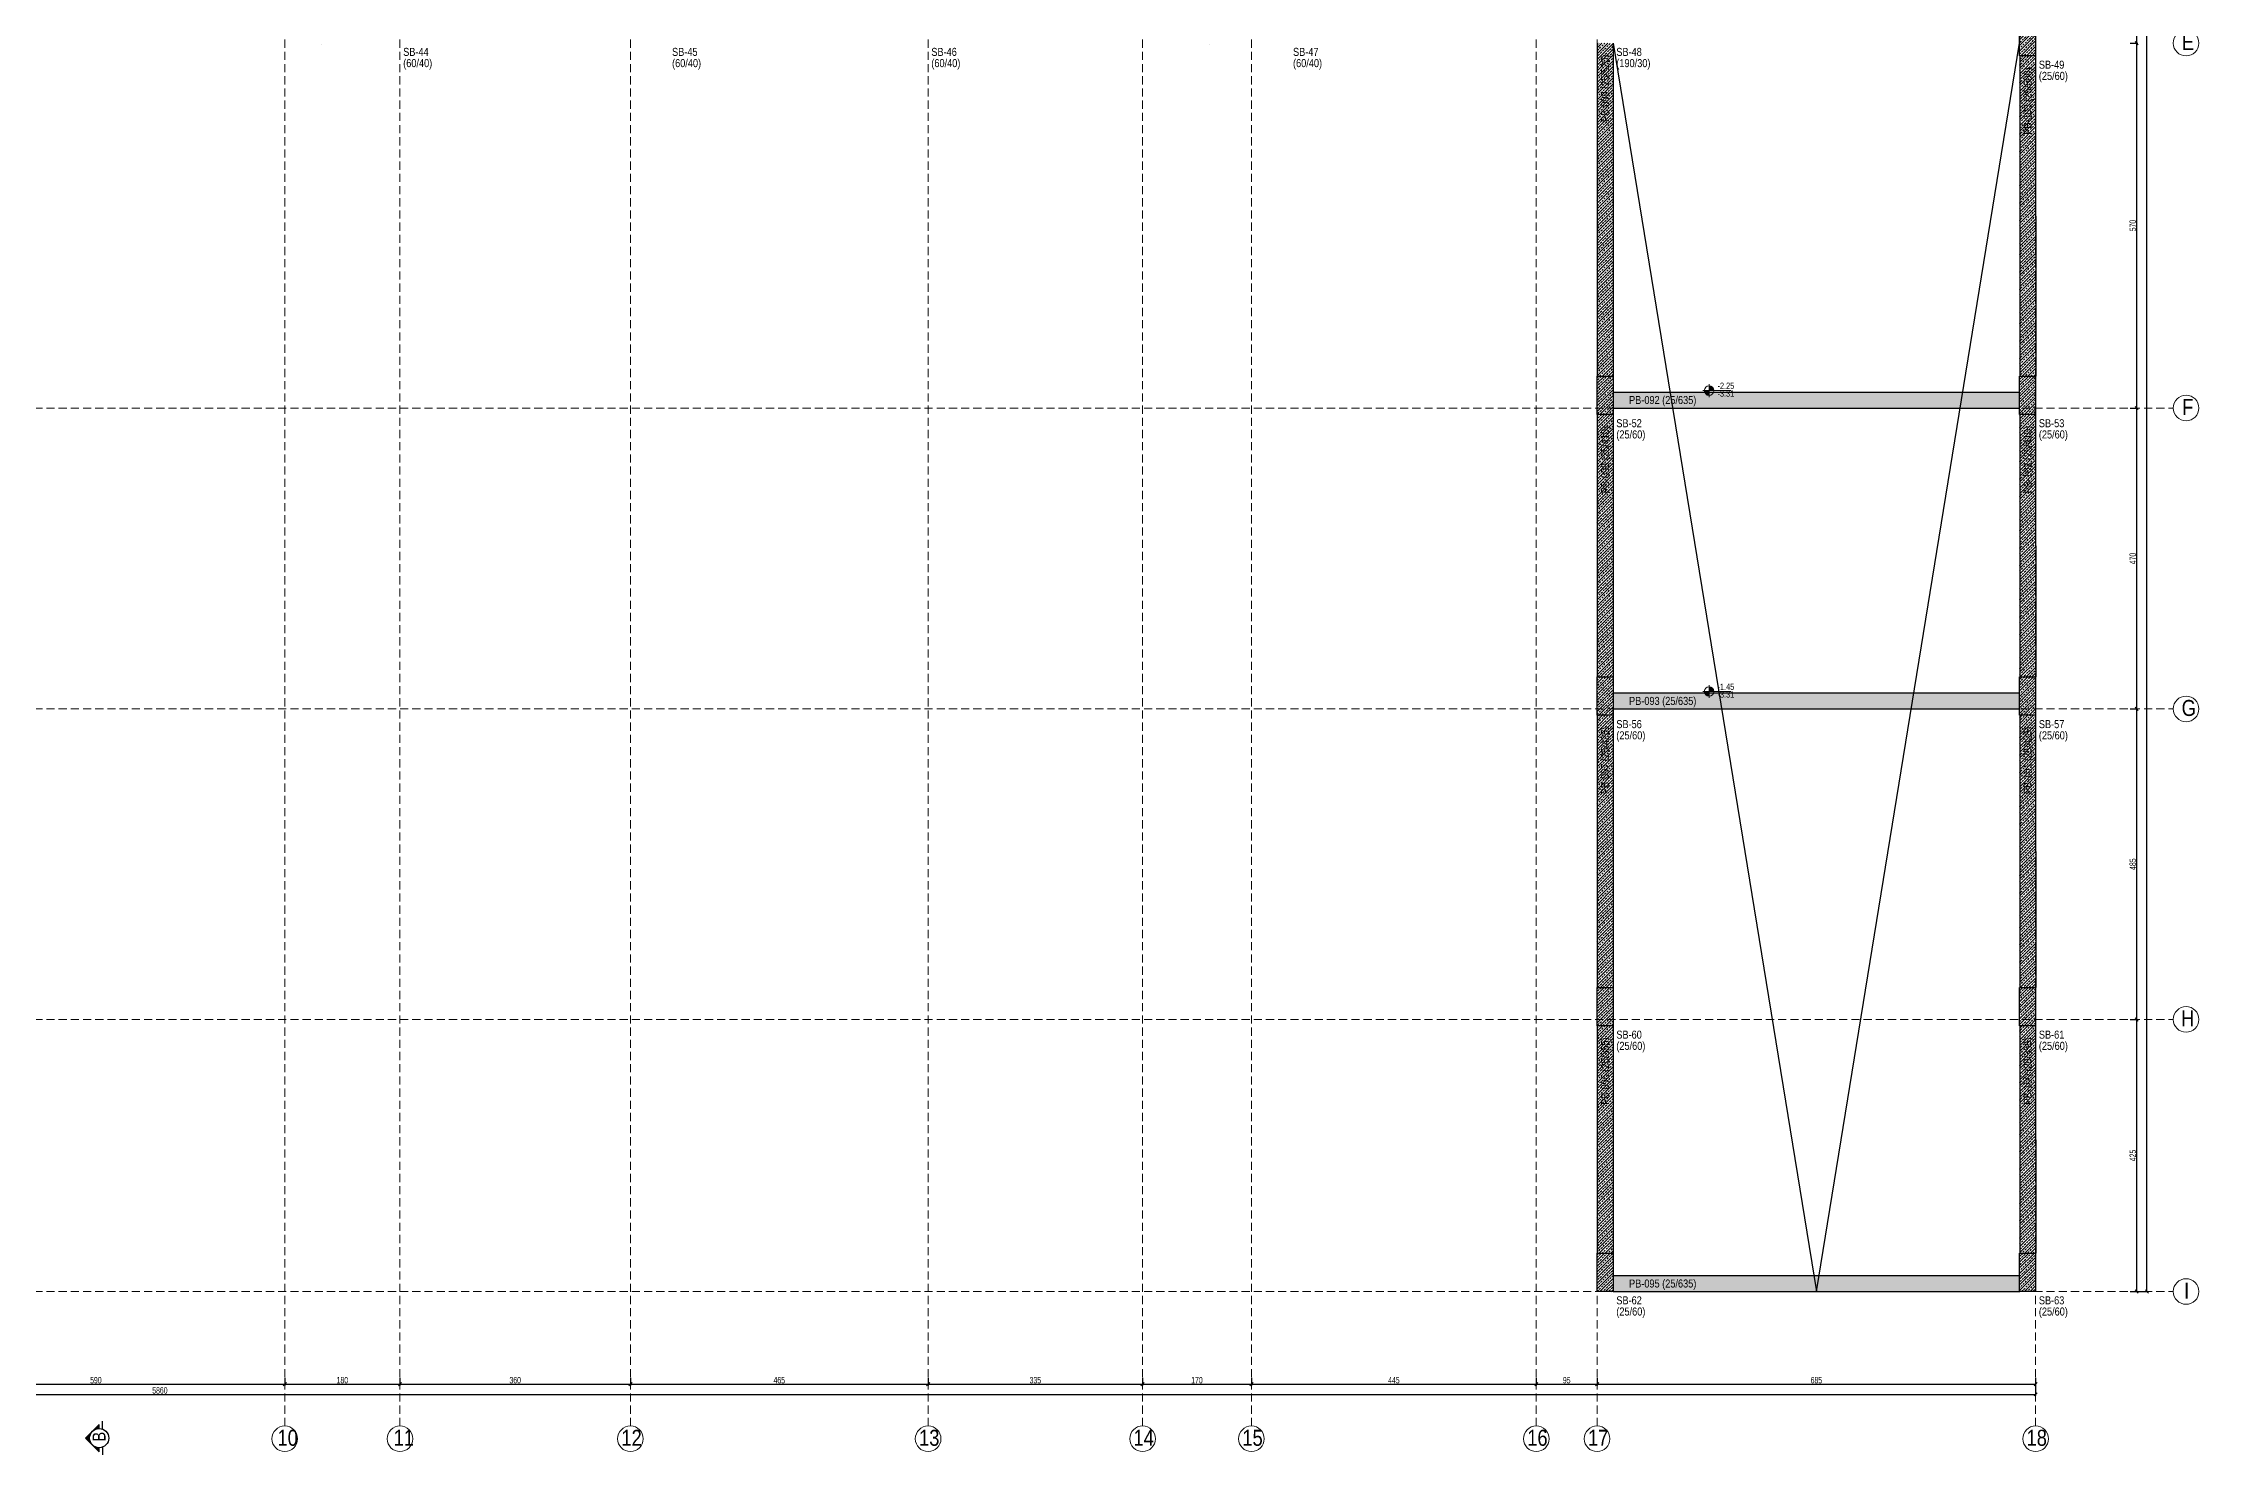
# Model space of a CAD drawing. Header units: millimetres. Extents: x 2430 to 9106, y 615 to 6139.
# Drawn here: x 5726 to 9094, y 615 to 2820 of the extents above; entities that cross this region are included whole.
import ezdxf

# ---------------------------------------------------------------- set-up
doc = ezdxf.new("R2010")
doc.units = ezdxf.units.MM
doc.linetypes.add('DASHED', pattern=[19.05, 12.7, -6.35])
for name, color, linetype, lineweight in [('AKS BALONU (BEYKENT)', 7, 'Continuous', 20), ('AKS CIZGISI (BEYKENT)', 252, 'DASHED', 20), ('AKS NO (BEYKENT)', 3, 'Continuous', 20), ('AKS OLCU (BEYKENT)', 200, 'Continuous', 20), ('CIZGI (BEYKENT)', 1, 'Continuous', 20), ('DONATI (BEYKENT)', 4, 'Continuous', 35), ('KESIT (BEYKENT)', 151, 'Continuous', 25), ('KESIT ISMI (BEYKENT)', 6, 'Continuous', 20), ('KOLON (BEYKENT)', 3, 'Continuous', 30), ('KOLON ISMI (BEYKENT)', 91, 'Continuous', 20), ('KOT CIZGI (BEYKENT)', 120, 'Continuous', 20), ('KOT YAZI (BEYKENT)', 7, 'Continuous', 20), ('PERDE (BEYKENT)', 6, 'Continuous', 30), ('PERDE ISMI (BEYKENT)', 240, 'Continuous', 20), ('TARAMA (BEYKENT)', 252, 'Continuous', 25)]:
    doc.layers.add(name, color=color, linetype=linetype, lineweight=lineweight)
doc.styles.add('DSMOLC-50', font='bahnschrift light condensed', dxfattribs={"width": 0.75, "height": 10})
doc.styles.add('KOT (BEYKENT)', font='')
doc.styles.add('stastyle', font='RomanSTA.ttf')
doc.styles.add('YAZI (BEYKENT)', font='')
doc.styles.get('KOT (BEYKENT)').set_extended_font_data('Bahnschrift Light Condensed')
doc.styles.get('YAZI (BEYKENT)').set_extended_font_data('Bahnschrift Light Condensed')
doc.dimstyles.new('DSMOLC-50', dxfattribs={"dimtxt": 10, "dimasz": 5, "dimexe": 2, "dimexo": 2, "dimgap": 1, "dimtad": 1, "dimdec": 1, "dimrnd": 0.5, "dimzin": 12, "dimdsep": 46, "dimtxsty": 'DSMOLC-50', "dimblk": 'OBLIQUE', "dimblk1": 'OBLIQUE', "dimblk2": 'OBLIQUE', "dimcen": 0, "dimclrt": 7, "dimadec": 0, "dimazin": 0, "dimtfac": 1, "dimtdec": 4, "dimtix": 1, "dimtmove": 2, "dimatfit": 3, "dimfxl": 1, "dimtzin": 0, "dimarcsym": 0})
pattern_1 = [(45, (1250.5757, 1934.793), (-4.490128, 4.490128), []), (45, (1255.066, 1934.793), (-4.490128, 4.490128), [3.175, -1.5875])]
pattern_2 = [(45, (1250.5757, 1934.793), (-4.4194174, 4.4194174), []), (45, (1254.995, 1934.793), (-4.4194174, 4.4194174), [3.125, -1.5625])]

# ---------------------------------------------------------------- blocks, each defined once
blk = doc.blocks.new('_Oblique')
at = {"color": 0, "linetype": 'ByBlock', "lineweight": -2}
blk.add_line((-0.5, -0.5), (0.5, 0.5), dxfattribs=at)
blk = doc.blocks.new('*D100')
at = {"layer": 'AKS OLCU (BEYKENT)', "color": 0, "lineweight": -2, "transparency": 16777216}
for p, q in [((8986.6, 1294.8), (8998.6, 1294.8)), ((8996.6, 869.8), (8996.6, 1294.8)), ((8986.6, 869.8), (8998.6, 869.8))]:
    blk.add_line(p, q, dxfattribs=at)
at = {"layer": 'DEFPOINTS', "color": 0, "transparency": 16777216}
for p in [(8984.6, 1294.8), (8996.6, 1294.8), (8984.6, 869.8)]:
    blk.add_point(p, dxfattribs=at)
at = {"layer": 'AKS OLCU (BEYKENT)', "color": 0, "lineweight": -2, "transparency": 16777216, "xscale": 5, "yscale": 5, "zscale": 5}
for p, rotation in [((8996.6, 1294.8), 90), ((8996.6, 869.8), 270)]:
    blk.add_blockref('_Oblique', p, dxfattribs=dict(at, rotation=rotation))
at = {"layer": 'AKS OLCU (BEYKENT)', "color": 7, "transparency": 16777216, "insert": (8990.5, 1082.3), "char_height": 10, "attachment_point": 5, "rotation": 90, "style": 'DSMOLC-50'}
blk.add_mtext('425', dxfattribs=at)
blk = doc.blocks.new('*D101')
at = {"layer": 'AKS OLCU (BEYKENT)', "color": 0, "lineweight": -2, "transparency": 16777216}
for p, q in [((8986.6, 1779.8), (8998.6, 1779.8)), ((8996.6, 1294.8), (8996.6, 1779.8)), ((8986.6, 1294.8), (8998.6, 1294.8))]:
    blk.add_line(p, q, dxfattribs=at)
at = {"layer": 'DEFPOINTS', "color": 0, "transparency": 16777216}
for p in [(8984.6, 1779.8), (8996.6, 1779.8), (8984.6, 1294.8)]:
    blk.add_point(p, dxfattribs=at)
at = {"layer": 'AKS OLCU (BEYKENT)', "color": 0, "lineweight": -2, "transparency": 16777216, "xscale": 5, "yscale": 5, "zscale": 5}
for p, rotation in [((8996.6, 1779.8), 90), ((8996.6, 1294.8), 270)]:
    blk.add_blockref('_Oblique', p, dxfattribs=dict(at, rotation=rotation))
at = {"layer": 'AKS OLCU (BEYKENT)', "color": 7, "transparency": 16777216, "insert": (8990.5, 1537.3), "char_height": 10, "attachment_point": 5, "rotation": 90, "style": 'DSMOLC-50'}
blk.add_mtext('485', dxfattribs=at)
blk = doc.blocks.new('*D102')
at = {"layer": 'AKS OLCU (BEYKENT)', "color": 0, "lineweight": -2, "transparency": 16777216}
for p, q in [((8986.6, 2249.8), (8998.6, 2249.8)), ((8996.6, 1779.8), (8996.6, 2249.8)), ((8986.6, 1779.8), (8998.6, 1779.8))]:
    blk.add_line(p, q, dxfattribs=at)
at = {"layer": 'DEFPOINTS', "color": 0, "transparency": 16777216}
for p in [(8984.6, 2249.8), (8996.6, 2249.8), (8984.6, 1779.8)]:
    blk.add_point(p, dxfattribs=at)
at = {"layer": 'AKS OLCU (BEYKENT)', "color": 0, "lineweight": -2, "transparency": 16777216, "xscale": 5, "yscale": 5, "zscale": 5}
for p, rotation in [((8996.6, 2249.8), 90), ((8996.6, 1779.8), 270)]:
    blk.add_blockref('_Oblique', p, dxfattribs=dict(at, rotation=rotation))
at = {"layer": 'AKS OLCU (BEYKENT)', "color": 7, "transparency": 16777216, "insert": (8990.5, 2014.8), "char_height": 10, "attachment_point": 5, "rotation": 90, "style": 'DSMOLC-50'}
blk.add_mtext('470', dxfattribs=at)
blk = doc.blocks.new('*D103')
at = {"layer": 'AKS OLCU (BEYKENT)', "color": 0, "lineweight": -2, "transparency": 16777216}
for p, q in [((8986.6, 2819.8), (8998.6, 2819.8)), ((8996.6, 2249.8), (8996.6, 2819.8)), ((8986.6, 2249.8), (8998.6, 2249.8))]:
    blk.add_line(p, q, dxfattribs=at)
at = {"layer": 'DEFPOINTS', "color": 0, "transparency": 16777216}
for p in [(8984.6, 2819.8), (8996.6, 2819.8), (8984.6, 2249.8)]:
    blk.add_point(p, dxfattribs=at)
at = {"layer": 'AKS OLCU (BEYKENT)', "color": 0, "lineweight": -2, "transparency": 16777216, "xscale": 5, "yscale": 5, "zscale": 5}
for p, rotation in [((8996.6, 2819.8), 90), ((8996.6, 2249.8), 270)]:
    blk.add_blockref('_Oblique', p, dxfattribs=dict(at, rotation=rotation))
at = {"layer": 'AKS OLCU (BEYKENT)', "color": 7, "transparency": 16777216, "insert": (8990.5, 2534.8), "char_height": 10, "attachment_point": 5, "rotation": 90, "style": 'DSMOLC-50'}
blk.add_mtext('570', dxfattribs=at)
blk = doc.blocks.new('*D104')
at = {"layer": 'AKS OLCU (BEYKENT)', "color": 0, "lineweight": -2, "transparency": 16777216}
for p, q in [((8986.6, 3574.8), (8998.6, 3574.8)), ((8996.6, 2819.8), (8996.6, 3574.8)), ((8986.6, 2819.8), (8998.6, 2819.8))]:
    blk.add_line(p, q, dxfattribs=at)
at = {"layer": 'DEFPOINTS', "color": 0, "transparency": 16777216}
for p in [(8984.6, 3574.8), (8996.6, 3574.8), (8984.6, 2819.8)]:
    blk.add_point(p, dxfattribs=at)
at = {"layer": 'AKS OLCU (BEYKENT)', "color": 0, "lineweight": -2, "transparency": 16777216, "xscale": 5, "yscale": 5, "zscale": 5}
for p, rotation in [((8996.6, 3574.8), 90), ((8996.6, 2819.8), 270)]:
    blk.add_blockref('_Oblique', p, dxfattribs=dict(at, rotation=rotation))
at = {"layer": 'AKS OLCU (BEYKENT)', "color": 7, "transparency": 16777216, "insert": (8990.6, 3197.3), "char_height": 10, "attachment_point": 5, "rotation": 90, "style": 'DSMOLC-50'}
blk.add_mtext('755', dxfattribs=at)
blk = doc.blocks.new('*D108')
at = {"layer": 'AKS OLCU (BEYKENT)', "color": 0, "lineweight": -2, "transparency": 16777216}
for p, q in [((8986.6, 5679.8), (9014.6, 5679.8)), ((9012.6, 869.8), (9012.6, 5679.8)), ((8986.6, 869.8), (9014.6, 869.8))]:
    blk.add_line(p, q, dxfattribs=at)
at = {"layer": 'DEFPOINTS', "color": 0, "transparency": 16777216}
for p in [(8984.6, 5679.8), (9012.6, 5679.8), (8984.6, 869.8)]:
    blk.add_point(p, dxfattribs=at)
at = {"layer": 'AKS OLCU (BEYKENT)', "color": 0, "lineweight": -2, "transparency": 16777216, "xscale": 5, "yscale": 5, "zscale": 5}
for p, rotation in [((9012.6, 5679.8), 90), ((9012.6, 869.8), 270)]:
    blk.add_blockref('_Oblique', p, dxfattribs=dict(at, rotation=rotation))
at = {"layer": 'AKS OLCU (BEYKENT)', "color": 7, "transparency": 16777216, "insert": (9006.5, 3274.8), "char_height": 10, "attachment_point": 5, "rotation": 90, "style": 'DSMOLC-50'}
blk.add_mtext('4810', dxfattribs=at)
blk = doc.blocks.new('*D117')
at = {"layer": 'AKS OLCU (BEYKENT)', "color": 0, "lineweight": -2, "transparency": 16777216}
for p, q in [((5513.7, 735.2), (5513.7, 723.2)), ((5513.7, 725.2), (6103.7, 725.2)), ((6103.7, 735.2), (6103.7, 723.2))]:
    blk.add_line(p, q, dxfattribs=at)
at = {"layer": 'DEFPOINTS', "color": 0, "transparency": 16777216}
for p in [(5513.7, 737.2), (6103.7, 737.2), (6103.7, 725.2)]:
    blk.add_point(p, dxfattribs=at)
at = {"layer": 'AKS OLCU (BEYKENT)', "color": 0, "lineweight": -2, "transparency": 16777216, "xscale": 5, "yscale": 5, "zscale": 5, "rotation": 180}
blk.add_blockref('_Oblique', (5513.7, 725.2), dxfattribs=at)
at = {"layer": 'AKS OLCU (BEYKENT)', "color": 0, "lineweight": -2, "transparency": 16777216, "xscale": 5, "yscale": 5, "zscale": 5}
blk.add_blockref('_Oblique', (6103.7, 725.2), dxfattribs=at)
at = {"layer": 'AKS OLCU (BEYKENT)', "color": 7, "transparency": 16777216, "insert": (5808.7, 731.3), "char_height": 10, "attachment_point": 5, "style": 'DSMOLC-50'}
blk.add_mtext('590', dxfattribs=at)
blk = doc.blocks.new('*D118')
at = {"layer": 'AKS OLCU (BEYKENT)', "color": 0, "lineweight": -2, "transparency": 16777216}
for p, q in [((6103.7, 735.2), (6103.7, 723.2)), ((6103.7, 725.2), (6283.7, 725.2)), ((6283.7, 735.2), (6283.7, 723.2))]:
    blk.add_line(p, q, dxfattribs=at)
at = {"layer": 'DEFPOINTS', "color": 0, "transparency": 16777216}
for p in [(6103.7, 737.2), (6283.7, 737.2), (6283.7, 725.2)]:
    blk.add_point(p, dxfattribs=at)
at = {"layer": 'AKS OLCU (BEYKENT)', "color": 0, "lineweight": -2, "transparency": 16777216, "xscale": 5, "yscale": 5, "zscale": 5, "rotation": 180}
blk.add_blockref('_Oblique', (6103.7, 725.2), dxfattribs=at)
at = {"layer": 'AKS OLCU (BEYKENT)', "color": 0, "lineweight": -2, "transparency": 16777216, "xscale": 5, "yscale": 5, "zscale": 5}
blk.add_blockref('_Oblique', (6283.7, 725.2), dxfattribs=at)
at = {"layer": 'AKS OLCU (BEYKENT)', "color": 7, "transparency": 16777216, "insert": (6193.7, 731.3), "char_height": 10, "attachment_point": 5, "style": 'DSMOLC-50'}
blk.add_mtext('180', dxfattribs=at)
blk = doc.blocks.new('*D119')
at = {"layer": 'AKS OLCU (BEYKENT)', "color": 0, "lineweight": -2, "transparency": 16777216}
for p, q in [((6283.7, 735.2), (6283.7, 723.2)), ((6283.7, 725.2), (6643.7, 725.2)), ((6643.7, 735.2), (6643.7, 723.2))]:
    blk.add_line(p, q, dxfattribs=at)
at = {"layer": 'DEFPOINTS', "color": 0, "transparency": 16777216}
for p in [(6283.7, 737.2), (6643.7, 737.2), (6643.7, 725.2)]:
    blk.add_point(p, dxfattribs=at)
at = {"layer": 'AKS OLCU (BEYKENT)', "color": 0, "lineweight": -2, "transparency": 16777216, "xscale": 5, "yscale": 5, "zscale": 5, "rotation": 180}
blk.add_blockref('_Oblique', (6283.7, 725.2), dxfattribs=at)
at = {"layer": 'AKS OLCU (BEYKENT)', "color": 0, "lineweight": -2, "transparency": 16777216, "xscale": 5, "yscale": 5, "zscale": 5}
blk.add_blockref('_Oblique', (6643.7, 725.2), dxfattribs=at)
at = {"layer": 'AKS OLCU (BEYKENT)', "color": 7, "transparency": 16777216, "insert": (6463.7, 731.3), "char_height": 10, "attachment_point": 5, "style": 'DSMOLC-50'}
blk.add_mtext('360', dxfattribs=at)
blk = doc.blocks.new('*D120')
at = {"layer": 'AKS OLCU (BEYKENT)', "color": 0, "lineweight": -2, "transparency": 16777216}
for p, q in [((6643.7, 735.2), (6643.7, 723.2)), ((6643.7, 725.2), (7108.7, 725.2)), ((7108.7, 735.2), (7108.7, 723.2))]:
    blk.add_line(p, q, dxfattribs=at)
at = {"layer": 'DEFPOINTS', "color": 0, "transparency": 16777216}
for p in [(6643.7, 737.2), (7108.7, 737.2), (7108.7, 725.2)]:
    blk.add_point(p, dxfattribs=at)
at = {"layer": 'AKS OLCU (BEYKENT)', "color": 0, "lineweight": -2, "transparency": 16777216, "xscale": 5, "yscale": 5, "zscale": 5, "rotation": 180}
blk.add_blockref('_Oblique', (6643.7, 725.2), dxfattribs=at)
at = {"layer": 'AKS OLCU (BEYKENT)', "color": 0, "lineweight": -2, "transparency": 16777216, "xscale": 5, "yscale": 5, "zscale": 5}
blk.add_blockref('_Oblique', (7108.7, 725.2), dxfattribs=at)
at = {"layer": 'AKS OLCU (BEYKENT)', "color": 7, "transparency": 16777216, "insert": (6876.2, 731.2), "char_height": 10, "attachment_point": 5, "style": 'DSMOLC-50'}
blk.add_mtext('465', dxfattribs=at)
blk = doc.blocks.new('*D121')
at = {"layer": 'AKS OLCU (BEYKENT)', "color": 0, "lineweight": -2, "transparency": 16777216}
for p, q in [((7108.7, 735.2), (7108.7, 723.2)), ((7108.7, 725.2), (7443.7, 725.2)), ((7443.7, 735.2), (7443.7, 723.2))]:
    blk.add_line(p, q, dxfattribs=at)
at = {"layer": 'DEFPOINTS', "color": 0, "transparency": 16777216}
for p in [(7108.7, 737.2), (7443.7, 737.2), (7443.7, 725.2)]:
    blk.add_point(p, dxfattribs=at)
at = {"layer": 'AKS OLCU (BEYKENT)', "color": 0, "lineweight": -2, "transparency": 16777216, "xscale": 5, "yscale": 5, "zscale": 5, "rotation": 180}
blk.add_blockref('_Oblique', (7108.7, 725.2), dxfattribs=at)
at = {"layer": 'AKS OLCU (BEYKENT)', "color": 0, "lineweight": -2, "transparency": 16777216, "xscale": 5, "yscale": 5, "zscale": 5}
blk.add_blockref('_Oblique', (7443.7, 725.2), dxfattribs=at)
at = {"layer": 'AKS OLCU (BEYKENT)', "color": 7, "transparency": 16777216, "insert": (7276.2, 731.3), "char_height": 10, "attachment_point": 5, "style": 'DSMOLC-50'}
blk.add_mtext('335', dxfattribs=at)
blk = doc.blocks.new('*D122')
at = {"layer": 'AKS OLCU (BEYKENT)', "color": 0, "lineweight": -2, "transparency": 16777216}
for p, q in [((7443.7, 735.2), (7443.7, 723.2)), ((7443.7, 725.2), (7613.7, 725.2)), ((7613.7, 735.2), (7613.7, 723.2))]:
    blk.add_line(p, q, dxfattribs=at)
at = {"layer": 'DEFPOINTS', "color": 0, "transparency": 16777216}
for p in [(7443.7, 737.2), (7613.7, 737.2), (7613.7, 725.2)]:
    blk.add_point(p, dxfattribs=at)
at = {"layer": 'AKS OLCU (BEYKENT)', "color": 0, "lineweight": -2, "transparency": 16777216, "xscale": 5, "yscale": 5, "zscale": 5, "rotation": 180}
blk.add_blockref('_Oblique', (7443.7, 725.2), dxfattribs=at)
at = {"layer": 'AKS OLCU (BEYKENT)', "color": 0, "lineweight": -2, "transparency": 16777216, "xscale": 5, "yscale": 5, "zscale": 5}
blk.add_blockref('_Oblique', (7613.7, 725.2), dxfattribs=at)
at = {"layer": 'AKS OLCU (BEYKENT)', "color": 7, "transparency": 16777216, "insert": (7528.7, 731.3), "char_height": 10, "attachment_point": 5, "style": 'DSMOLC-50'}
blk.add_mtext('170', dxfattribs=at)
blk = doc.blocks.new('*D123')
at = {"layer": 'AKS OLCU (BEYKENT)', "color": 0, "lineweight": -2, "transparency": 16777216}
for p, q in [((7613.7, 735.2), (7613.7, 723.2)), ((7613.7, 725.2), (8058.7, 725.2)), ((8058.7, 735.2), (8058.7, 723.2))]:
    blk.add_line(p, q, dxfattribs=at)
at = {"layer": 'DEFPOINTS', "color": 0, "transparency": 16777216}
for p in [(7613.7, 737.2), (8058.7, 737.2), (8058.7, 725.2)]:
    blk.add_point(p, dxfattribs=at)
at = {"layer": 'AKS OLCU (BEYKENT)', "color": 0, "lineweight": -2, "transparency": 16777216, "xscale": 5, "yscale": 5, "zscale": 5, "rotation": 180}
blk.add_blockref('_Oblique', (7613.7, 725.2), dxfattribs=at)
at = {"layer": 'AKS OLCU (BEYKENT)', "color": 0, "lineweight": -2, "transparency": 16777216, "xscale": 5, "yscale": 5, "zscale": 5}
blk.add_blockref('_Oblique', (8058.7, 725.2), dxfattribs=at)
at = {"layer": 'AKS OLCU (BEYKENT)', "color": 7, "transparency": 16777216, "insert": (7836.2, 731.2), "char_height": 10, "attachment_point": 5, "style": 'DSMOLC-50'}
blk.add_mtext('445', dxfattribs=at)
blk = doc.blocks.new('*D124')
at = {"layer": 'AKS OLCU (BEYKENT)', "color": 0, "lineweight": -2, "transparency": 16777216}
for p, q in [((8058.7, 735.2), (8058.7, 723.2)), ((8058.7, 725.2), (8153.7, 725.2)), ((8153.7, 735.2), (8153.7, 723.2))]:
    blk.add_line(p, q, dxfattribs=at)
at = {"layer": 'DEFPOINTS', "color": 0, "transparency": 16777216}
for p in [(8058.7, 737.2), (8153.7, 737.2), (8153.7, 725.2)]:
    blk.add_point(p, dxfattribs=at)
at = {"layer": 'AKS OLCU (BEYKENT)', "color": 0, "lineweight": -2, "transparency": 16777216, "xscale": 5, "yscale": 5, "zscale": 5, "rotation": 180}
blk.add_blockref('_Oblique', (8058.7, 725.2), dxfattribs=at)
at = {"layer": 'AKS OLCU (BEYKENT)', "color": 0, "lineweight": -2, "transparency": 16777216, "xscale": 5, "yscale": 5, "zscale": 5}
blk.add_blockref('_Oblique', (8153.7, 725.2), dxfattribs=at)
at = {"layer": 'AKS OLCU (BEYKENT)', "color": 7, "transparency": 16777216, "insert": (8106.2, 731.3), "char_height": 10, "attachment_point": 5, "style": 'DSMOLC-50'}
blk.add_mtext('95', dxfattribs=at)
blk = doc.blocks.new('*D125')
at = {"layer": 'AKS OLCU (BEYKENT)', "color": 0, "lineweight": -2, "transparency": 16777216}
for p, q in [((8153.7, 735.2), (8153.7, 723.2)), ((8153.7, 725.2), (8838.7, 725.2)), ((8838.7, 735.2), (8838.7, 723.2))]:
    blk.add_line(p, q, dxfattribs=at)
at = {"layer": 'DEFPOINTS', "color": 0, "transparency": 16777216}
for p in [(8153.7, 737.2), (8838.7, 737.2), (8838.7, 725.2)]:
    blk.add_point(p, dxfattribs=at)
at = {"layer": 'AKS OLCU (BEYKENT)', "color": 0, "lineweight": -2, "transparency": 16777216, "xscale": 5, "yscale": 5, "zscale": 5, "rotation": 180}
blk.add_blockref('_Oblique', (8153.7, 725.2), dxfattribs=at)
at = {"layer": 'AKS OLCU (BEYKENT)', "color": 0, "lineweight": -2, "transparency": 16777216, "xscale": 5, "yscale": 5, "zscale": 5}
blk.add_blockref('_Oblique', (8838.7, 725.2), dxfattribs=at)
at = {"layer": 'AKS OLCU (BEYKENT)', "color": 7, "transparency": 16777216, "insert": (8496.2, 731.3), "char_height": 10, "attachment_point": 5, "style": 'DSMOLC-50'}
blk.add_mtext('685', dxfattribs=at)
blk = doc.blocks.new('*D126')
at = {"layer": 'AKS OLCU (BEYKENT)', "color": 0, "lineweight": -2, "transparency": 16777216}
for p, q in [((2978.7, 735.2), (2978.7, 707.2)), ((2978.7, 709.2), (8838.7, 709.2)), ((8838.7, 735.2), (8838.7, 707.2))]:
    blk.add_line(p, q, dxfattribs=at)
at = {"layer": 'DEFPOINTS', "color": 0, "transparency": 16777216}
for p in [(2978.7, 737.2), (8838.7, 737.2), (8838.7, 709.2)]:
    blk.add_point(p, dxfattribs=at)
at = {"layer": 'AKS OLCU (BEYKENT)', "color": 0, "lineweight": -2, "transparency": 16777216, "xscale": 5, "yscale": 5, "zscale": 5, "rotation": 180}
blk.add_blockref('_Oblique', (2978.7, 709.2), dxfattribs=at)
at = {"layer": 'AKS OLCU (BEYKENT)', "color": 0, "lineweight": -2, "transparency": 16777216, "xscale": 5, "yscale": 5, "zscale": 5}
blk.add_blockref('_Oblique', (8838.7, 709.2), dxfattribs=at)
at = {"layer": 'AKS OLCU (BEYKENT)', "color": 7, "transparency": 16777216, "insert": (5908.7, 715.3), "char_height": 10, "attachment_point": 5, "style": 'DSMOLC-50'}
blk.add_mtext('5860', dxfattribs=at)

msp = doc.modelspace()

# ---------------------------------------------------------------- hatches: boundary and pattern name
at = {"layer": 'KESIT (BEYKENT)', "lineweight": -3}
h = msp.add_hatch(color=256, dxfattribs=at)
h.dxf.hatch_style = 1
h.paths.add_polyline_path([(5803.25, 651.45), (5792.65, 640.84), (5803.25, 630.24, -0.1989124), (5798.86, 640.84, -0.1989124)])
h = msp.add_hatch(color=256, dxfattribs=at)
h.dxf.hatch_style = 1
h.paths.add_polyline_path([(5813.86, 662.06), (5803.25, 651.45, -0.1989124), (5813.86, 655.84)])
h = msp.add_hatch(color=256, dxfattribs=at)
h.dxf.hatch_style = 1
h.paths.add_polyline_path([(5813.86, 625.84, -0.1989124), (5803.25, 630.24), (5813.86, 619.63)])
at = {"layer": 'KOT CIZGI (BEYKENT)'}
h = msp.add_hatch(color=256, dxfattribs=at)
h.dxf.hatch_style = 1
h.paths.add_polyline_path([(8328.64, 2276.98), (8321.14, 2276.98, 0.4142136), (8328.64, 2269.48)])
h = msp.add_hatch(color=256, dxfattribs=at)
h.dxf.hatch_style = 1
h.paths.add_polyline_path([(8328.64, 2284.48), (8328.64, 2276.98), (8336.14, 2276.98, 0.4142136)])
h = msp.add_hatch(color=256, dxfattribs=at)
h.dxf.hatch_style = 1
h.paths.add_polyline_path([(8328.65, 1806.98), (8321.15, 1806.98, 0.4142136), (8328.65, 1799.48)])
h = msp.add_hatch(color=256, dxfattribs=at)
h.dxf.hatch_style = 1
h.paths.add_polyline_path([(8328.65, 1814.48), (8328.65, 1806.98), (8336.15, 1806.98, 0.4142136)])
at = {"layer": 'TARAMA (BEYKENT)'}
h = msp.add_hatch(dxfattribs=at)
h.set_pattern_fill('ANSI33', color=256, style=0, pattern_type=0)
h.set_pattern_definition(pattern_2)
h.paths.add_polyline_path([(8813.72, 2859.78), (8838.72, 2859.78), (8838.72, 2799.78), (8813.72, 2799.78)], flags=0)
at = {"layer": 'TARAMA (BEYKENT)', "lineweight": -3}
h = msp.add_hatch(dxfattribs=at)
h.set_pattern_fill('ANSI33', color=256)
h.set_pattern_definition(pattern_1)
h.paths.add_polyline_path([(8178.72, 2819.68), (8178.72, 2819.78), (8153.72, 2819.78), (8153.62, 2299.78), (8153.62, 2299.78), (8178.62, 2299.78)])
h = msp.add_hatch(dxfattribs=at)
h.set_pattern_fill('ANSI33', color=256)
h.set_pattern_definition(pattern_1)
h.paths.add_polyline_path([(8838.72, 2799.78), (8813.82, 2799.78), (8813.82, 2299.78), (8838.82, 2299.78)])
at = {"layer": 'TARAMA (BEYKENT)'}
h = msp.add_hatch(dxfattribs=at)
h.set_pattern_fill('ANSI33', color=256, style=0, pattern_type=0)
h.set_pattern_definition(pattern_2)
h.paths.add_polyline_path([(8153.72, 2299.78), (8178.72, 2299.78), (8178.72, 2239.78), (8153.72, 2239.78)], flags=0)
h = msp.add_hatch(dxfattribs=at)
h.set_pattern_fill('ANSI33', color=256, style=0, pattern_type=0)
h.set_pattern_definition(pattern_2)
h.paths.add_polyline_path([(8813.72, 2299.78), (8838.72, 2299.78), (8838.72, 2239.78), (8813.72, 2239.78)], flags=0)
at = {"layer": 'TARAMA (BEYKENT)', "lineweight": -3}
h = msp.add_hatch(dxfattribs=at)
h.set_pattern_fill('ANSI33', color=256)
h.set_pattern_definition(pattern_1)
h.paths.add_polyline_path([(8813.72, 2274.78), (8178.72, 2274.78), (8178.72, 2249.78), (8813.72, 2249.78)])
h = msp.add_hatch(dxfattribs=at)
h.set_pattern_fill('ANSI33', color=256)
h.set_pattern_definition(pattern_1)
h.paths.add_polyline_path([(8178.72, 2239.78), (8153.62, 2239.78), (8153.62, 1829.78), (8178.62, 1829.78)])
h = msp.add_hatch(dxfattribs=at)
h.set_pattern_fill('ANSI33', color=256)
h.set_pattern_definition(pattern_1)
h.paths.add_polyline_path([(8838.72, 2239.78), (8813.82, 2239.78), (8813.82, 1829.78), (8838.82, 1829.78)])
at = {"layer": 'TARAMA (BEYKENT)'}
h = msp.add_hatch(dxfattribs=at)
h.set_pattern_fill('ANSI33', color=256, style=0, pattern_type=0)
h.set_pattern_definition(pattern_2)
h.paths.add_polyline_path([(8153.72, 1829.78), (8178.72, 1829.78), (8178.72, 1769.78), (8153.72, 1769.78)], flags=0)
h = msp.add_hatch(dxfattribs=at)
h.set_pattern_fill('ANSI33', color=256, style=0, pattern_type=0)
h.set_pattern_definition(pattern_2)
h.paths.add_polyline_path([(8813.72, 1829.78), (8838.72, 1829.78), (8838.72, 1769.78), (8813.72, 1769.78)], flags=0)
at = {"layer": 'TARAMA (BEYKENT)', "lineweight": -3}
h = msp.add_hatch(dxfattribs=at)
h.set_pattern_fill('ANSI33', color=256)
h.set_pattern_definition(pattern_1)
h.paths.add_polyline_path([(8813.72, 1804.78), (8178.72, 1804.78), (8178.72, 1779.78), (8813.72, 1779.78)])
h = msp.add_hatch(dxfattribs=at)
h.set_pattern_fill('ANSI33', color=256)
h.set_pattern_definition(pattern_1)
h.paths.add_polyline_path([(8178.72, 1769.78), (8153.62, 1769.78), (8153.62, 1344.78), (8178.62, 1344.78)])
h = msp.add_hatch(dxfattribs=at)
h.set_pattern_fill('ANSI33', color=256)
h.set_pattern_definition(pattern_1)
h.paths.add_polyline_path([(8838.72, 1769.78), (8813.82, 1769.78), (8813.82, 1344.78), (8838.82, 1344.78)])
at = {"layer": 'TARAMA (BEYKENT)'}
h = msp.add_hatch(dxfattribs=at)
h.set_pattern_fill('ANSI33', color=256, style=0, pattern_type=0)
h.set_pattern_definition(pattern_2)
h.paths.add_polyline_path([(8153.72, 1344.78), (8178.72, 1344.78), (8178.72, 1284.78), (8153.72, 1284.78)], flags=0)
h = msp.add_hatch(dxfattribs=at)
h.set_pattern_fill('ANSI33', color=256, style=0, pattern_type=0)
h.set_pattern_definition(pattern_2)
h.paths.add_polyline_path([(8813.72, 1344.78), (8838.72, 1344.78), (8838.72, 1284.78), (8813.72, 1284.78)], flags=0)
at = {"layer": 'TARAMA (BEYKENT)', "lineweight": -3}
h = msp.add_hatch(dxfattribs=at)
h.set_pattern_fill('ANSI33', color=256)
h.set_pattern_definition(pattern_1)
h.paths.add_polyline_path([(8178.72, 1284.78), (8153.62, 1284.78), (8153.62, 929.78), (8178.62, 929.78)])
h = msp.add_hatch(dxfattribs=at)
h.set_pattern_fill('ANSI33', color=256)
h.set_pattern_definition(pattern_1)
h.paths.add_polyline_path([(8838.72, 1284.78), (8813.82, 1284.78), (8813.82, 929.78), (8838.82, 929.78)])
at = {"layer": 'TARAMA (BEYKENT)'}
h = msp.add_hatch(dxfattribs=at)
h.set_pattern_fill('ANSI33', color=256, style=0, pattern_type=0)
h.set_pattern_definition(pattern_2)
h.paths.add_polyline_path([(8153.72, 929.78), (8178.72, 929.78), (8178.72, 869.78), (8153.72, 869.78)], flags=0)
h = msp.add_hatch(dxfattribs=at)
h.set_pattern_fill('ANSI33', color=256, style=0, pattern_type=0)
h.set_pattern_definition(pattern_2)
h.paths.add_polyline_path([(8813.72, 929.78), (8838.72, 929.78), (8838.72, 869.78), (8813.72, 869.78)], flags=0)
at = {"layer": 'TARAMA (BEYKENT)', "lineweight": -3}
h = msp.add_hatch(dxfattribs=at)
h.set_pattern_fill('ANSI33', color=256)
h.set_pattern_definition(pattern_1)
h.paths.add_polyline_path([(8813.72, 894.78), (8178.72, 894.78), (8178.72, 869.78), (8813.72, 869.78)])

# ---------------------------------------------------------------- linework, layer by layer
at = {"layer": 'AKS BALONU (BEYKENT)'}
for centre in [(9073.72, 2819.78), (9073.72, 2249.78), (9073.72, 1779.78), (9073.72, 1294.78), (9073.72, 869.78), (6103.72, 639.78), (6283.72, 639.78), (6643.72, 639.78), (7108.72, 639.78), (7443.72, 639.78), (7613.72, 639.78), (8058.72, 639.78), (8153.72, 639.78), (8838.72, 639.78)]:
    msp.add_circle(centre, 20, dxfattribs=at)
at = {"layer": 'AKS CIZGISI (BEYKENT)'}
for p, q in [((6103.72, 659.78), (6103.72, 5879.78)), ((6283.72, 659.78), (6283.72, 5879.78)), ((6643.72, 659.78), (6643.72, 5879.78)), ((7108.72, 659.78), (7108.72, 5879.78)), ((7443.72, 659.78), (7443.72, 5879.78)), ((7613.72, 659.78), (7613.72, 5879.78)), ((8058.72, 659.78), (8058.72, 5879.78)), ((8153.72, 659.78), (8153.72, 5879.78)), ((8838.72, 659.78), (8838.72, 5879.78)), ((2778.72, 2249.78), (9053.72, 2249.78)), ((2778.72, 1779.78), (9053.72, 1779.78)), ((2778.72, 1294.78), (9053.72, 1294.78)), ((2778.72, 869.78), (9053.72, 869.78))]:
    msp.add_line(p, q, dxfattribs=at)
at = {"layer": 'CIZGI (BEYKENT)', "lineweight": -3, "flags": 128}
msp.add_lwpolyline([(8178.72, 2819.78), (8496.22, 869.78), (8813.72, 2819.78)], dxfattribs=at)
at = {"layer": 'KESIT (BEYKENT)', "lineweight": -3, "flags": 128}
for points in [[(5813.86, 655.84), (5813.86, 662.06), (5792.65, 640.84), (5813.86, 619.63), (5813.86, 625.84)], [(5818.86, 654.98), (5818.86, 667.06)], [(5818.86, 626.7), (5818.86, 614.63)]]:
    msp.add_lwpolyline(points, dxfattribs=at)
at = {"layer": 'KESIT (BEYKENT)', "lineweight": -3}
msp.add_circle((5813.86, 640.84), 15, dxfattribs=at)
at = {"layer": 'KOLON (BEYKENT)'}
for points in [[(8813.72, 2859.78), (8838.72, 2859.78), (8838.72, 2799.78), (8813.72, 2799.78)], [(8153.72, 2299.78), (8178.72, 2299.78), (8178.72, 2239.78), (8153.72, 2239.78)], [(8813.72, 2299.78), (8838.72, 2299.78), (8838.72, 2239.78), (8813.72, 2239.78)], [(8153.72, 1829.78), (8178.72, 1829.78), (8178.72, 1769.78), (8153.72, 1769.78)], [(8813.72, 1829.78), (8838.72, 1829.78), (8838.72, 1769.78), (8813.72, 1769.78)], [(8153.72, 1344.78), (8178.72, 1344.78), (8178.72, 1284.78), (8153.72, 1284.78)], [(8813.72, 1344.78), (8838.72, 1344.78), (8838.72, 1284.78), (8813.72, 1284.78)], [(8153.72, 929.78), (8178.72, 929.78), (8178.72, 869.78), (8153.72, 869.78)], [(8813.72, 929.78), (8838.72, 929.78), (8838.72, 869.78), (8813.72, 869.78)]]:
    msp.add_lwpolyline(points, close=True, dxfattribs=at)
at = {"layer": 'KOT CIZGI (BEYKENT)'}
for p, q in [((8318.64, 2276.98), (8362.67, 2276.98)), ((8328.64, 2286.98), (8328.64, 2266.98)), ((8318.65, 1806.98), (8362.67, 1806.98)), ((8328.65, 1816.98), (8328.65, 1796.98))]:
    msp.add_line(p, q, dxfattribs=at)
for centre in [(8328.64, 2276.98), (8328.65, 1806.98)]:
    msp.add_circle(centre, 7.5, dxfattribs=at)
at = {"layer": 'PERDE (BEYKENT)'}
for p, q in [((8153.72, 2819.68), (8153.62, 2299.78)), ((8178.72, 2819.68), (8178.62, 2299.78)), ((8813.82, 2799.78), (8813.82, 2299.78)), ((8838.72, 2799.78), (8838.82, 2299.78)), ((8178.62, 2274.78), (8813.82, 2274.78)), ((8153.62, 2239.78), (8153.62, 1829.78)), ((8178.62, 2249.78), (8813.82, 2249.78)), ((8178.72, 2239.78), (8178.62, 1829.78)), ((8813.82, 2239.78), (8813.82, 1829.78)), ((8838.72, 2239.78), (8838.82, 1829.78)), ((8178.62, 1804.78), (8813.82, 1804.78)), ((8153.62, 1769.78), (8153.62, 1344.78)), ((8178.62, 1779.78), (8813.82, 1779.78)), ((8178.72, 1769.78), (8178.62, 1344.78)), ((8813.82, 1769.78), (8813.82, 1344.78)), ((8838.72, 1769.78), (8838.82, 1344.78)), ((8153.62, 1284.78), (8153.62, 929.68)), ((8178.72, 1284.78), (8178.62, 929.68)), ((8813.82, 1284.78), (8813.82, 929.68)), ((8838.72, 1284.78), (8838.82, 929.68)), ((8178.62, 894.78), (8813.82, 894.78)), ((8178.62, 869.78), (8813.82, 869.78))]:
    msp.add_line(p, q, dxfattribs=at)

# ---------------------------------------------------------------- texts
at = {"layer": 'AKS NO (BEYKENT)', "style": 'YAZI (BEYKENT)'}
for s, p in [('E', (9066.94, 2808.78)), ('F', (9067.41, 2238.78)), ('G', (9066.78, 1768.78)), ('H', (9065.92, 1283.78)), ('I', (9070.63, 858.78)), ('10', (6092.33, 628.78)), ('11', (6273.77, 628.78)), ('12', (6629.53, 628.78)), ('13', (7094.49, 628.78)), ('14', (7429.49, 628.78)), ('15', (7599.5, 628.78)), ('16', (8044.55, 628.78)), ('17', (8139.45, 628.78)), ('18', (8824.5, 628.78))]:
    msp.add_text(s, height=25, dxfattribs=at).set_placement(p)
at = {"layer": 'DONATI (BEYKENT)', "style": 'stastyle'}
for p in [(6161.33, 2818.06), (7547.61, 2818.14)]:
    msp.add_text('& 1-.2- 1- 0- 7.799999', height=0.0005, dxfattribs=at).set_placement(p)
at = {"layer": 'KESIT ISMI (BEYKENT)', "style": 'YAZI (BEYKENT)'}
msp.add_text('B', height=20, rotation=90, dxfattribs=at).set_placement((5823.73, 635.38))
at = {"layer": 'KOLON ISMI (BEYKENT)', "style": 'YAZI (BEYKENT)'}
for s, p in [('SB-44', (6288.72, 2799.78)), ('(60/40)', (6288.72, 2782.28)), ('SB-45', (6708.72, 2799.78)), ('(60/40)', (6708.72, 2782.28)), ('SB-46', (7113.72, 2799.78)), ('(60/40)', (7113.72, 2782.28)), ('SB-47', (7678.72, 2799.78)), ('(60/40)', (7678.72, 2782.28)), ('SB-48', (8183.72, 2799.78)), ('(190/30)', (8183.72, 2782.28)), ('SB-49', (8843.73, 2779.78)), ('(25/60)', (8843.73, 2762.28)), ('SB-52', (8183.72, 2219.78)), ('SB-53', (8843.73, 2219.78)), ('(25/60)', (8183.72, 2202.28)), ('(25/60)', (8843.73, 2202.28)), ('SB-56', (8183.72, 1749.78)), ('SB-57', (8843.73, 1749.78)), ('(25/60)', (8183.72, 1732.28)), ('(25/60)', (8843.73, 1732.28)), ('SB-60', (8183.72, 1264.78)), ('(25/60)', (8183.72, 1247.28)), ('SB-61', (8843.73, 1264.78)), ('(25/60)', (8843.73, 1247.28)), ('SB-62', (8183.72, 849.78)), ('(25/60)', (8183.72, 832.28)), ('SB-63', (8843.72, 849.78)), ('(25/60)', (8843.72, 832.28))]:
    msp.add_text(s, height=12.5, dxfattribs=at).set_placement(p)
at = {"layer": 'KOT YAZI (BEYKENT)', "style": 'KOT (BEYKENT)'}
for s, p in [(' -2.25', (8338.64, 2279.48)), (' -3.31', (8338.64, 2267.48)), (' -1.45', (8338.65, 1809.48)), (' -3.31', (8338.65, 1797.48))]:
    msp.add_text(s, height=10, dxfattribs=at).set_placement(p)
at = {"layer": 'PERDE ISMI (BEYKENT)', "style": 'YAZI (BEYKENT)'}
for s, p in [('PB-099 (25/520)', (8172.48, 2696.5)), ('PB-103 (25/500)', (8832.48, 2676.63)), ('PB-098 (25/410)', (8172.48, 2116.59)), ('PB-102 (25/410)', (8832.48, 2116.61)), ('PB-097 (25/425)', (8172.48, 1646.6)), ('PB-101 (25/425)', (8832.48, 1646.66)), ('PB-096 (25/355)', (8172.48, 1161.6)), ('PB-100 (25/355)', (8832.48, 1161.68))]:
    msp.add_text(s, height=12.5, rotation=90, dxfattribs=at).set_placement(p)
for s, p in [('PB-092 (25/635)', (8203.62, 2256.03)), ('PB-093 (25/635)', (8203.62, 1786.03)), ('PB-095 (25/635)', (8203.62, 876.03))]:
    msp.add_text(s, height=12.5, dxfattribs=at).set_placement(p)

# ---------------------------------------------------------------- dimensions: what is measured, and where the dimension line sits
at = {"layer": 'AKS OLCU (BEYKENT)'}
for base, p1, p2, picture, middle in [((9012.62, 5679.78), (8984.62, 869.78), (8984.62, 5679.78), '*D108', (9006.52, 3274.78)), ((8996.62, 3574.78), (8984.62, 2819.78), (8984.62, 3574.78), '*D104', (8990.57, 3197.28)), ((8996.62, 2819.78), (8984.62, 2249.78), (8984.62, 2819.78), '*D103', (8990.52, 2534.78)), ((8996.62, 2249.78), (8984.62, 1779.78), (8984.62, 2249.78), '*D102', (8990.52, 2014.78)), ((8996.62, 1779.78), (8984.62, 1294.78), (8984.62, 1779.78), '*D101', (8990.52, 1537.28)), ((8996.62, 1294.78), (8984.62, 869.78), (8984.62, 1294.78), '*D100', (8990.52, 1082.28))]:
    dim = msp.add_linear_dim(base=base, p1=p1, p2=p2, angle=90, dimstyle='DSMOLC-50', dxfattribs=at)
    dim.commit()
    dim.dimension.update_dxf_attribs({"geometry": picture, "text_midpoint": middle})
for base, p1, p2, picture, middle in [((8838.72, 709.15), (2978.72, 737.15), (8838.72, 737.15), '*D126', (5908.72, 715.25)), ((6103.72, 725.15), (5513.72, 737.15), (6103.72, 737.15), '*D117', (5808.72, 731.25)), ((6283.72, 725.15), (6103.72, 737.15), (6283.72, 737.15), '*D118', (6193.72, 731.25)), ((6643.72, 725.15), (6283.72, 737.15), (6643.72, 737.15), '*D119', (6463.72, 731.25)), ((7108.72, 725.15), (6643.72, 737.15), (7108.72, 737.15), '*D120', (6876.22, 731.2)), ((7443.72, 725.15), (7108.72, 737.15), (7443.72, 737.15), '*D121', (7276.22, 731.25)), ((7613.72, 725.15), (7443.72, 737.15), (7613.72, 737.15), '*D122', (7528.72, 731.25)), ((8058.72, 725.15), (7613.72, 737.15), (8058.72, 737.15), '*D123', (7836.22, 731.2)), ((8153.72, 725.15), (8058.72, 737.15), (8153.72, 737.15), '*D124', (8106.22, 731.25)), ((8838.72, 725.15), (8153.72, 737.15), (8838.72, 737.15), '*D125', (8496.22, 731.25))]:
    dim = msp.add_linear_dim(base=base, p1=p1, p2=p2, dimstyle='DSMOLC-50', dxfattribs=at)
    dim.commit()
    dim.dimension.update_dxf_attribs({"geometry": picture, "text_midpoint": middle})

doc.saveas('drawing.dxf')
